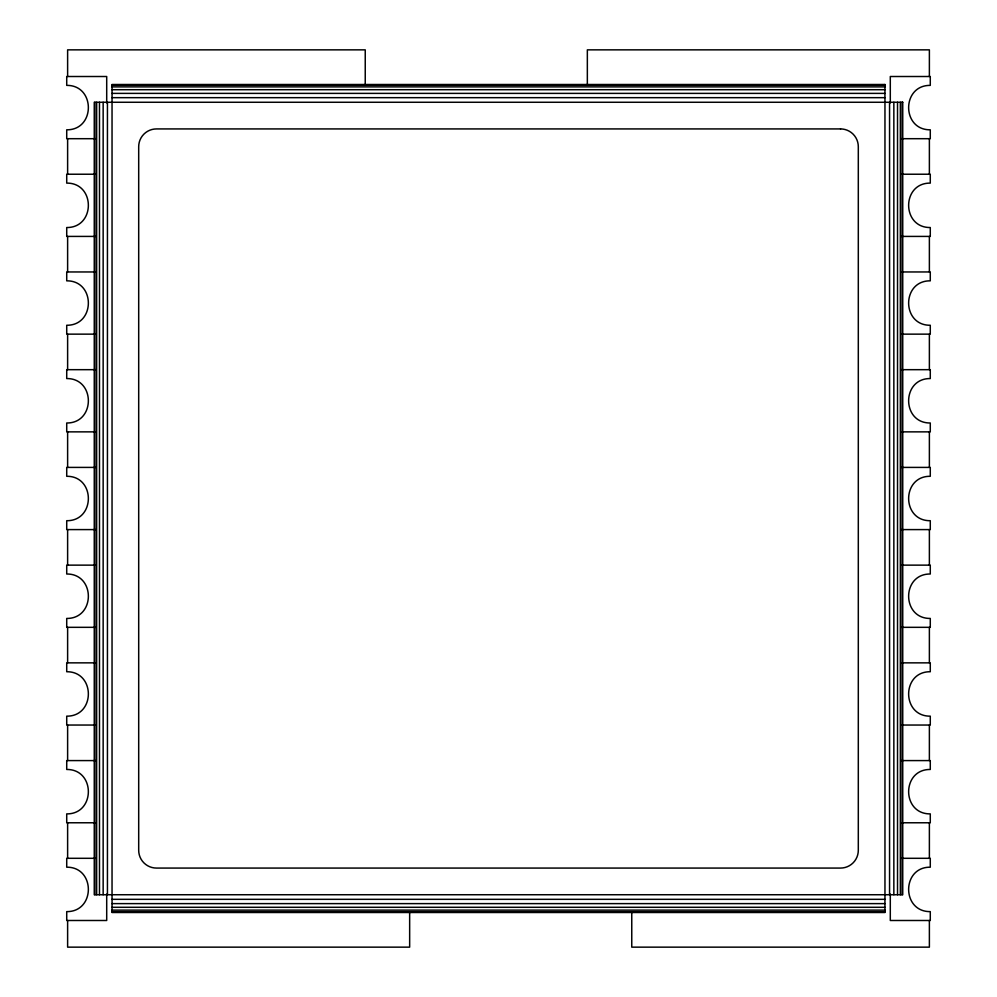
<?xml version="1.0" encoding="UTF-8"?>
<svg xmlns="http://www.w3.org/2000/svg" width="997" height="997" viewBox="0 0 997 997"><rect width="100%" height="100%" fill="white"/><g stroke="black" fill="none" stroke-linecap="round" stroke-linejoin="round"><path stroke-width="1.5" d="M112.038 85.106L884.962 85.106M112.038 86.876L884.962 86.876M112.038 89.705L884.962 89.705M112.038 93.382L884.962 93.382M112.038 97.669L884.962 97.669M95.949 138.695L66.724 138.695L66.724 129.809C95.562 130.096 95.562 85.094 66.724 85.381L66.724 76.507L106.704 76.507L106.704 102.928M901.051 138.695L930.276 138.695L930.276 129.809C901.438 130.096 901.438 85.094 930.276 85.381L930.276 76.507L890.296 76.507L890.296 102.928M95.949 174.226L66.724 174.226L66.724 183.112C95.562 182.812 95.562 227.827 66.724 227.528L66.724 236.414L95.949 236.414M901.051 174.226L930.276 174.226L930.276 183.112C901.438 182.812 901.438 227.827 930.276 227.528L930.276 236.414L901.051 236.414M95.949 271.957L66.724 271.957L66.724 280.842C95.562 280.543 95.562 325.558 66.724 325.259L66.724 334.145L95.949 334.145M901.051 271.957L930.276 271.957L930.276 280.842C901.438 280.543 901.438 325.558 930.276 325.259L930.276 334.145L901.051 334.145M95.949 369.675L66.724 369.675L66.724 378.561C95.562 378.274 95.562 423.276 66.724 422.99L66.724 431.863L95.949 431.863M901.051 369.675L930.276 369.675L930.276 378.561C901.438 378.274 901.438 423.276 930.276 422.99L930.276 431.863L901.051 431.863M95.949 467.406L66.724 467.406L66.724 476.292C95.562 475.993 95.562 521.007 66.724 520.708L66.724 529.594L95.949 529.594M901.051 467.406L930.276 467.406L930.276 476.292C901.438 475.993 901.438 521.007 930.276 520.708L930.276 529.594L901.051 529.594M95.949 565.137L66.724 565.137L66.724 574.01C95.562 573.724 95.562 618.726 66.724 618.439L66.724 627.325L95.949 627.325M901.051 565.137L930.276 565.137L930.276 574.01C901.438 573.724 901.438 618.726 930.276 618.439L930.276 627.325L901.051 627.325M95.949 662.855L66.724 662.855L66.724 671.741C95.562 671.442 95.562 716.457 66.724 716.158L66.724 725.043L95.949 725.043M901.051 662.855L930.276 662.855L930.276 671.741C901.438 671.442 901.438 716.457 930.276 716.158L930.276 725.043L901.051 725.043M95.949 760.586L66.724 760.586L66.724 769.472C95.562 769.173 95.562 814.188 66.724 813.888L66.724 822.774L95.949 822.774M901.051 760.586L930.276 760.586L930.276 769.472C901.438 769.173 901.438 814.188 930.276 813.888L930.276 822.774L901.051 822.774M95.949 858.305L66.724 858.305L66.724 867.191C95.562 866.904 95.562 911.906 66.724 911.619L66.724 920.493L106.704 920.493L106.704 894.072M901.051 858.305L930.276 858.305L930.276 867.191C901.438 866.904 901.438 911.906 930.276 911.619L930.276 920.493L890.296 920.493L890.296 894.072M112.038 899.331L884.962 899.331M112.038 903.618L884.962 903.618M112.038 907.295L884.962 907.295M112.038 910.124L884.962 910.124M112.038 911.894L884.962 911.894M929.378 76.507L929.378 49.85L587.345 49.85L587.345 84.969M929.378 138.695L929.378 174.226M929.378 236.414L929.378 271.957M929.378 334.145L929.378 369.675M929.378 431.863L929.378 467.406M929.378 529.594L929.378 565.137M929.378 627.325L929.378 662.855M929.378 725.043L929.378 760.586M929.378 822.774L929.378 858.305M929.378 920.493L929.378 947.15L631.762 947.15L631.762 912.031M902.123 102.267L902.123 894.733M900.353 102.267L900.353 894.733M897.524 102.267L897.524 894.733M893.848 102.267L893.848 894.733M889.561 102.267L889.561 894.733M409.655 912.031L409.655 947.15L67.622 947.15L67.622 920.493M365.238 84.969L365.238 49.85L67.622 49.85L67.622 76.507M107.439 102.267L107.439 894.733M103.152 102.267L103.152 894.733M99.476 102.267L99.476 894.733M96.647 102.267L96.647 894.733M94.877 102.267L94.877 894.733M67.622 138.695L67.622 174.226M67.622 236.414L67.622 271.957M67.622 334.145L67.622 369.675M67.622 431.863L67.622 467.406M67.622 529.594L67.622 565.137M67.622 627.325L67.622 662.855M67.622 725.043L67.622 760.586M67.622 822.774L67.622 858.305M884.962 84.496L112.038 84.496L112.038 912.504L884.962 912.504L884.962 84.496M902.734 102.267L94.266 102.267L94.266 894.733L902.734 894.733L902.734 102.267M840.546 128.925L156.454 128.925A17.772 17.772 0 0 0 138.695 146.684L138.695 850.316A17.772 17.772 0 0 0 156.454 868.075L840.546 868.075A17.772 17.772 0 0 0 858.305 850.316L858.305 146.684A17.772 17.772 0 0 0 840.546 128.925"/></g></svg>
